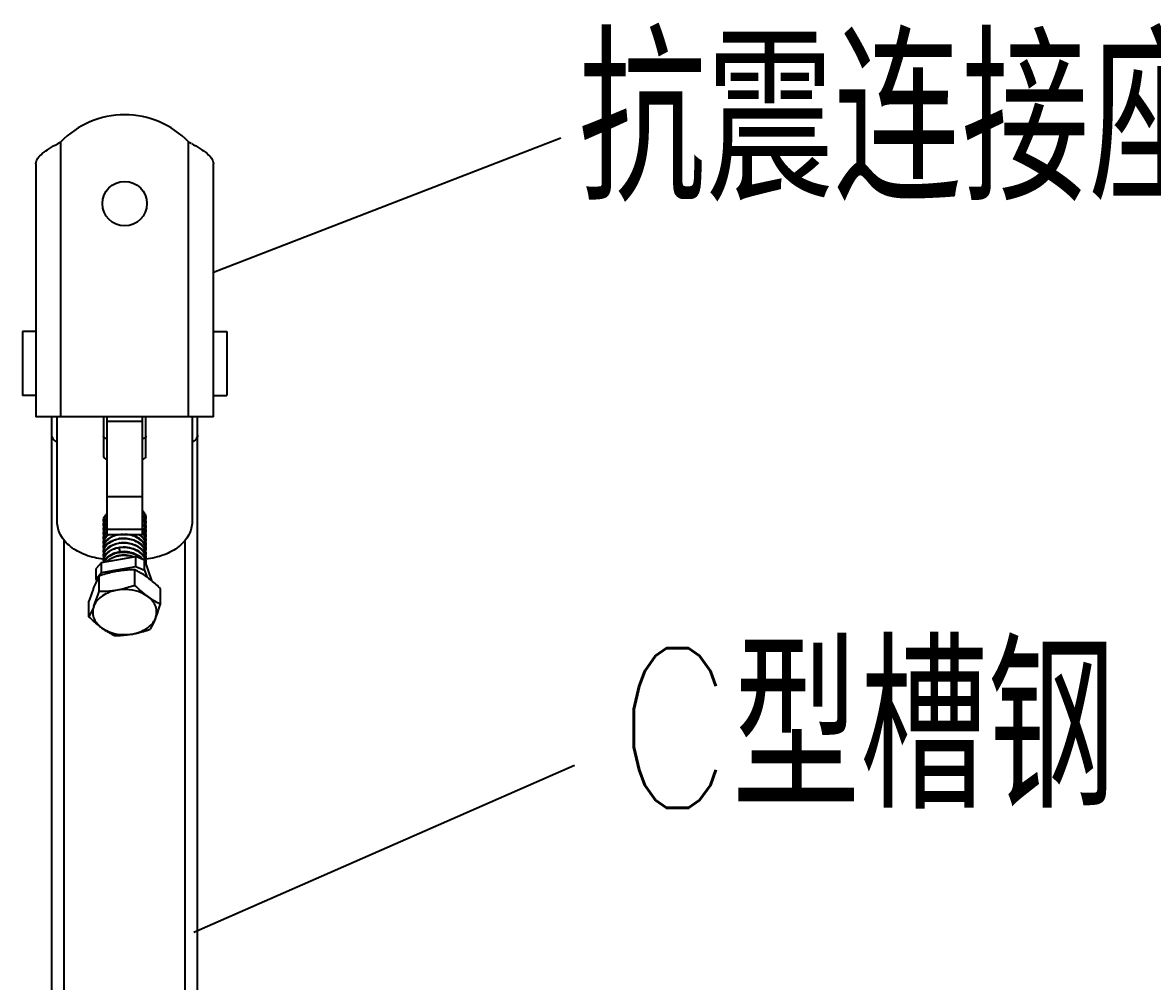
# Model space of a CAD drawing. Extents: x 27938 to 650306, y -92720 to 1524912.
# Drawn here: x 297439 to 300270, y 824615 to 827017 of the extents above; entities that cross this region are included whole.
import ezdxf

# ---------------------------------------------------------------- set-up
doc = ezdxf.new("R2010")
doc.units = 0
doc.header["$LTSCALE"] = 1000
doc.header["$MEASUREMENT"] = 0
doc.layers.add('W_DIM', color=4, linetype='Continuous')
doc.styles.get("Standard").update_dxf_attribs({"font": 'gbenor.shx', "bigfont": 'gbcbig.shx'})
doc.styles.add('wwp100', font='txt.shx', dxfattribs={"width": 0.7, "height": 400, "bigfont": 'hztxt.shx'})
doc.dimstyles.get("Standard").update_dxf_attribs({"dimtxt": 0.18, "dimasz": 0.18, "dimexe": 0.18, "dimexo": 0.0625, "dimgap": 0.09, "dimtad": 0, "dimtih": 1, "dimtoh": 1, "dimdec": 4, "dimzin": 0, "dimdsep": 46, "dimtxsty": 'Standard', "dimcen": 0.09, "dimadec": 0, "dimazin": 0, "dimtfac": 1, "dimtdec": 4, "dimtofl": 0, "dimtmove": 0, "dimatfit": 3, "dimfxl": 1, "dimtolj": 1, "dimtzin": 0, "dimarcsym": 0})

msp = doc.modelspace()

# ---------------------------------------------------------------- linework, layer by layer
at = {"linetype": 'Continuous'}
for p, q in [((297534.9, 826029.6), (297534.9, 826717.8)), ((297855.2, 826029.6), (297855.2, 826717.8)), ((297472.6, 826663.4), (297472.6, 826029.6)), ((297917.5, 826029.6), (297917.5, 826663.4)), ((297472.6, 826243.2), (297439.2, 826243.2)), ((297917.5, 826243.2), (297950.8, 826243.2)), ((297472.6, 826083), (297439.2, 826083)), ((297917.5, 826083), (297950.8, 826083)), ((297917.5, 826029.6), (297472.6, 826029.6)), ((297512.6, 823232.9), (297512.6, 826029.6)), ((297526, 825766.7), (297526, 826029.6)), ((297641.7, 826029.6), (297641.7, 825930.3)), ((297650.6, 826029.6), (297650.6, 825734.8)), ((297650.6, 826018.8), (297739.5, 826018.8)), ((297739.5, 825734.8), (297739.5, 826029.6)), ((297748.4, 825930.3), (297748.4, 826029.6)), ((297864.1, 826029.6), (297864.1, 825766.7)), ((297877.4, 823232.9), (297877.4, 826029.6)), ((297650.6, 825830.1), (297739.5, 825830.1)), ((297650.6, 825747.9), (297739.5, 825747.9)), ((297650.6, 825734.8), (297739.5, 825734.8)), ((297543.8, 823364.5), (297543.8, 825720.1)), ((297680.7, 825700.9), (297683, 825691.7)), ((297846.3, 823364.5), (297846.3, 825720.1)), ((297636.7, 825664.2), (297623.7, 825649)), ((297636.7, 825664.2), (297723, 825679.3)), ((297636.7, 825639), (297636.7, 825664.2)), ((297744.6, 825670.1), (297723, 825679.3)), ((297723, 825654.1), (297723, 825679.3)), ((297744.6, 825670.1), (297762.4, 825619.1)), ((297744.6, 825644.9), (297744.6, 825670.1)), ((297623.7, 825623.8), (297623.7, 825649)), ((297623.7, 825623.8), (297636.7, 825639)), ((297636.7, 825639), (297723, 825654.1)), ((297720.7, 825607.1), (297720.7, 825646.1)), ((297723, 825654.1), (297744.6, 825644.9)), ((297744.6, 825644.9), (297750.4, 825628.3)), ((297625.3, 825619.2), (297623.7, 825623.8)), ((297630.9, 825591.4), (297630.9, 825630.4)), ((297784.8, 825560), (297784.8, 825599)), ((297605.3, 825528.6), (297605.3, 825567.6))]:
    msp.add_line(p, q, dxfattribs=at)
for p, q in [((297439.2, 826243.2), (297439.2, 826083)), ((297950.8, 826243.2), (297950.8, 826083))]:
    msp.add_line(p, q)
msp.add_circle((297695, 826563.5), 55.6, dxfattribs=at)
for centre, radius, start, end in [((297695, 826563.5), 222.4, 43.9455, 136.0545), ((297701.2, 826405.1), 354.2, 117.9978, 119.2622), ((297688.9, 826405.1), 354.2, 60.7378, 62.0022), ((297708.4, 825765.7), 41.7, 41.2696, 41.5925), ((297708.7, 825767.4), 41.2, 39.7045, 41.528), ((297716.8, 825770.9), 31.7, 18.4603, 20.6754), ((297717.3, 825772.5), 31.1, 15.9619, 18.4588), ((297666, 825766), 24.3, 176.7735, 180.0108), ((297666.2, 825766), 24.6, 180.0526, 191.0446), ((297666, 825754.9), 24.3, 176.7894, 180.0075), ((297666.2, 825755), 24.5, 180.049, 190.9977), ((297676.5, 825750.3), 36.6, 135.4665, 138.8015), ((297676.5, 825739.3), 36.6, 135.4871, 138.7938), ((297676.5, 825728.3), 36.6, 135.4659, 138.8093), ((297709, 825723.6), 40.8, 38.3867, 41.6033), ((297708.7, 825721.9), 41.3, 39.969, 41.5624), ((297716.8, 825759.9), 31.7, 18.4602, 20.6744), ((297716.8, 825748.9), 31.7, 18.4602, 20.6742), ((297716.8, 825737.9), 31.7, 18.4603, 20.6751), ((297717.3, 825761.5), 31.1, 15.9611, 18.4587), ((297717.3, 825750.4), 31.1, 15.9615, 18.4587), ((297717.3, 825739.4), 31.1, 15.9624, 18.4588), ((297718.9, 825771.5), 29.5, 350.0725, 359.9827), ((297718.9, 825760.5), 29.5, 350.1241, 359.9724), ((297718.9, 825749.5), 29.5, 350.1633, 359.9862), ((297719.1, 825771.5), 29.3, 2.6981, 5.2477), ((297719.2, 825771.5), 29.2, 0.008, 2.6973), ((297719.2, 825760.4), 29.2, 359.9975, 2.695), ((297719.2, 825749.4), 29.2, 0.011, 2.6839), ((297666, 825743.9), 24.3, 176.785, 179.9983), ((297666.2, 825743.9), 24.6, 180.0405, 191.0531), ((297666, 825732.9), 24.3, 176.7769, 180.0081), ((297666.2, 825732.9), 24.5, 180.0497, 191.0016), ((297666, 825721.9), 24.3, 176.7867, 180.0021), ((297666.2, 825721.9), 24.5, 180.0437, 191.0051), ((297676.5, 825717.3), 36.6, 135.4702, 138.7951), ((297677.3, 825705.6), 37.7, 132.2645, 138.752), ((297679.7, 825703), 41.1, 129.2284, 132.3075), ((297692.1, 825666.3), 59.1, 98.9818, 101.0323), ((297709.2, 825711.3), 40.6, 37.6353, 41.5837), ((297716.8, 825726.9), 31.7, 18.4602, 20.6743), ((297716.8, 825715.9), 31.7, 18.4602, 20.6747), ((297717.3, 825728.4), 31.1, 15.9612, 18.4587), ((297717.3, 825717.4), 31.1, 15.9616, 18.4587), ((297718.9, 825738.4), 29.5, 350.0816, 359.9797), ((297718.9, 825727.4), 29.5, 350.141, 359.976), ((297719.1, 825738.4), 29.3, 2.6985, 5.2581), ((297719.2, 825738.4), 29.2, 0.005, 2.6978), ((297719.2, 825727.4), 29.2, 0.0011, 2.692), ((297666, 825710.9), 24.3, 176.7795, 180.0015), ((297666.2, 825710.9), 24.6, 180.0437, 191.062), ((297666, 825699.9), 24.3, 176.7801, 180.0075), ((297666.2, 825699.9), 24.5, 180.049, 190.9954), ((297692.2, 825655), 59.4, 99.0333, 99.9567), ((297692.6, 825651.3), 63.2, 82.211, 82.5185), ((297716.8, 825704.8), 31.7, 18.4603, 20.6749), ((297716.8, 825693.8), 31.7, 18.4602, 20.6741), ((297716.8, 825682.8), 31.7, 18.4602, 20.6754), ((297717.3, 825706.4), 31.1, 15.9612, 18.4587), ((297717.2, 825695.3), 31.3, 18.117, 18.456), ((297717.4, 825695.4), 31.1, 15.9641, 18.119), ((297717.3, 825684.4), 31.1, 15.9619, 18.4587), ((297718.9, 825716.4), 29.5, 350.0747, 359.9827), ((297719, 825705.4), 29.5, 350.395, 359.9755), ((297718.9, 825694.4), 29.5, 350.1504, 359.9814), ((297719.1, 825716.4), 29.3, 2.6886, 5.2518), ((297719.2, 825716.4), 29.2, 0.008, 2.6878), ((297719.2, 825705.4), 29.2, 0.0004, 2.6959), ((297719.2, 825694.4), 29.2, 0.0063, 2.6857), ((297666, 825688.9), 24.3, 176.7856, 179.9966), ((297666.2, 825688.9), 24.5, 180.0384, 191.0179), ((297666, 825677.9), 24.3, 176.7743, 180.0077), ((297666.2, 825677.9), 24.6, 180.0498, 191.0645), ((297666, 825666.9), 24.3, 176.7845, 184.2112), ((297692.2, 825620.6), 71.7, 97.4386, 99.2614), ((297692, 825633.9), 58.5, 100.5055, 101.18), ((297692.1, 825633.4), 59.1, 98.9052, 100.5042), ((297716.7, 825660.7), 31.8, 18.4202, 20.7394), ((297716.8, 825671.8), 31.7, 18.4602, 20.6746), ((297717.3, 825673.4), 31.1, 15.9611, 18.4587), ((297717.4, 825662.4), 31.1, 15.8298, 18.459), ((297718.9, 825683.4), 29.5, 350.0711, 359.9827), ((297718.9, 825672.4), 29.5, 350.1078, 359.9722), ((297719.1, 825683.4), 29.3, 2.6938, 5.2451), ((297719, 825661.3), 29.4, 2.8574, 5.2194), ((297719.2, 825683.4), 29.2, 0.008, 2.693), ((297719.2, 825672.4), 29.2, 359.9973, 2.6949), ((297719, 825661.3), 29.4, 0.0081, 2.8567), ((297719, 825661.3), 29.4, 356.5315, 0.0065)]:
    msp.add_arc(centre, radius, start, end, dxfattribs=at)
for points, knots in [([(297472.6, 826663.4), (297472.6, 826673.3), (297486.3, 826688.3), (297507, 826702.1), (297520.7, 826710), (297528, 826714.1)], [0, 0, 0, 0, 0.388881, 0.673899, 1, 1, 1, 1]), ([(297862.1, 826714.1), (297869.4, 826710), (297883.1, 826702.1), (297903.8, 826688.3), (297917.5, 826673.3), (297917.5, 826663.4)], [0, 0, 0, 0, 0.326101, 0.611119, 1, 1, 1, 1]), ([(297525.9, 825965.7), (297522.2, 825967.6), (297515.6, 825972.4), (297512.6, 825980.2), (297512.6, 825983.8)], [0, 0, 0, 0, 0.538137, 1, 1, 1, 1]), ([(297650.6, 825974.3), (297648.4, 825974.3), (297644.3, 825975.2), (297641.7, 825978.9), (297641.7, 825980.6)], [0, 0, 0, 0, 0.559761, 1, 1, 1, 1]), ([(297748.4, 825980.6), (297748.4, 825978.9), (297745.8, 825975.2), (297741.7, 825974.3), (297739.5, 825974.3)], [0, 0, 0, 0, 0.440239, 1, 1, 1, 1]), ([(297877.4, 825983.8), (297877.4, 825980.2), (297874.5, 825972.4), (297867.9, 825967.6), (297864.2, 825965.7)], [0, 0, 0, 0, 0.461863, 1, 1, 1, 1]), ([(297641.7, 825930.3), (297641.7, 825928.6), (297644.3, 825924.8), (297648.4, 825924), (297650.6, 825924)], [0, 0, 0, 0, 0.440239, 1, 1, 1, 1]), ([(297739.5, 825924), (297741.7, 825924), (297745.8, 825924.8), (297748.4, 825928.6), (297748.4, 825930.3)], [0, 0, 0, 0, 0.559761, 1, 1, 1, 1]), ([(297641.7, 825767.3), (297641.7, 825770.8), (297643.3, 825778.2), (297647.7, 825784.3), (297650.4, 825787)], [0, 0, 0, 0, 0.479607, 1, 1, 1, 1]), ([(297650.4, 825785.7), (297647.9, 825783.1), (297643.7, 825777.5), (297641.9, 825770.6), (297641.7, 825767.3)], [0, 0, 0, 0, 0.520009, 1, 1, 1, 1]), ([(297739.6, 825783.7), (297740.4, 825782.7), (297743.4, 825779), (297745.7, 825774.7), (297746.9, 825771.3)], [0, 0, 0, 0, 0.25985, 1, 1, 1, 1]), ([(297746.5, 825771.1), (297746.1, 825772.1), (297744.3, 825776.1), (297741.8, 825779.8), (297739.6, 825782.3)], [0, 0, 0, 0, 0.242549, 1, 1, 1, 1]), ([(297746.5, 825782.1), (297746.1, 825783.1), (297744.4, 825787.1), (297741.9, 825790.7), (297739.7, 825793.2)], [0, 0, 0, 0, 0.242679, 1, 1, 1, 1]), ([(297740.4, 825793.7), (297741.2, 825792.8), (297743.8, 825789.3), (297745.8, 825785.4), (297746.9, 825782.3)], [0, 0, 0, 0, 0.25881, 1, 1, 1, 1]), ([(297642.2, 825673.1), (297626.7, 825674.6), (297597.1, 825681), (297559.1, 825701.5), (297532.7, 825730.8), (297526, 825755.3), (297526, 825766.7)], [0, 0, 0, 0, 0.288185, 0.553327, 0.788006, 1, 1, 1, 1]), ([(297650.4, 825774.6), (297647.9, 825772.1), (297643.7, 825766.4), (297641.9, 825759.6), (297641.7, 825756.3)], [0, 0, 0, 0, 0.519993, 1, 1, 1, 1]), ([(297641.7, 825756.3), (297641.7, 825759.5), (297643, 825766.2), (297646.7, 825771.9), (297649, 825774.5)], [0, 0, 0, 0, 0.482588, 1, 1, 1, 1]), ([(297650.4, 825763.6), (297647.9, 825761.1), (297643.7, 825755.4), (297641.9, 825748.6), (297641.7, 825745.3)], [0, 0, 0, 0, 0.52002, 1, 1, 1, 1]), ([(297641.7, 825745.3), (297641.7, 825748.5), (297643, 825755.2), (297646.7, 825760.9), (297649, 825763.4)], [0, 0, 0, 0, 0.482583, 1, 1, 1, 1]), ([(297650.4, 825752.6), (297647.9, 825750.1), (297643.7, 825744.4), (297641.9, 825737.6), (297641.7, 825734.3)], [0, 0, 0, 0, 0.520002, 1, 1, 1, 1]), ([(297641.7, 825734.3), (297641.7, 825737.5), (297643, 825744.2), (297646.7, 825749.9), (297649, 825752.4)], [0, 0, 0, 0, 0.482587, 1, 1, 1, 1]), ([(297746.5, 825749.1), (297746.1, 825750.1), (297744.3, 825754.1), (297741.8, 825757.8), (297739.5, 825760.3)], [0, 0, 0, 0, 0.242544, 1, 1, 1, 1]), ([(297739.6, 825772.7), (297740.4, 825771.7), (297743.4, 825768), (297745.7, 825763.7), (297746.9, 825760.3)], [0, 0, 0, 0, 0.25988, 1, 1, 1, 1]), ([(297746.5, 825760.1), (297746.1, 825761.1), (297744.3, 825765.1), (297741.8, 825768.8), (297739.6, 825771.3)], [0, 0, 0, 0, 0.242552, 1, 1, 1, 1]), ([(297739.6, 825761.7), (297740.4, 825760.7), (297743.4, 825757), (297745.7, 825752.7), (297746.9, 825749.3)], [0, 0, 0, 0, 0.259876, 1, 1, 1, 1]), ([(297741, 825748.9), (297741.7, 825748.1), (297744.1, 825744.8), (297745.9, 825741.1), (297746.9, 825738.3)], [0, 0, 0, 0, 0.258068, 1, 1, 1, 1]), ([(297864.1, 825766.7), (297864.1, 825755.3), (297857.4, 825731), (297831.2, 825701.7), (297793.3, 825681.2), (297763.8, 825674.6), (297748.4, 825673.2)], [0, 0, 0, 0, 0.212085, 0.446759, 0.711828, 1, 1, 1, 1]), ([(297650.4, 825741.6), (297647.9, 825739.1), (297643.7, 825733.4), (297641.9, 825726.6), (297641.7, 825723.3)], [0, 0, 0, 0, 0.520001, 1, 1, 1, 1]), ([(297641.7, 825723.3), (297641.7, 825726.5), (297643, 825733.2), (297646.7, 825738.8), (297649, 825741.4)], [0, 0, 0, 0, 0.482586, 1, 1, 1, 1]), ([(297655.4, 825734.9), (297651.6, 825732.1), (297645, 825725.5), (297641.9, 825716.5), (297641.7, 825712.3)], [0, 0, 0, 0, 0.52908, 1, 1, 1, 1]), ([(297690.1, 825734.9), (297683.9, 825734.7), (297672, 825732.8), (297656.4, 825725.7), (297645.2, 825715), (297641.9, 825705.7), (297641.7, 825701.3)], [0, 0, 0, 0, 0.291873, 0.559175, 0.79302, 1, 1, 1, 1]), ([(297641.7, 825712.3), (297641.7, 825715.5), (297643, 825722.2), (297646.7, 825727.8), (297649, 825730.4)], [0, 0, 0, 0, 0.482585, 1, 1, 1, 1]), ([(297746.5, 825694), (297744.7, 825698.7), (297738.6, 825707.7), (297724.7, 825717.4), (297707.5, 825723.2), (297688.9, 825724.6), (297671.1, 825721.5), (297655.9, 825714.3), (297645.1, 825703.7), (297641.9, 825694.6), (297641.7, 825690.2)], [0, 0, 0, 0, 0.114222, 0.241564, 0.380183, 0.523375, 0.662466, 0.789658, 0.901085, 1, 1, 1, 1]), ([(297649, 825719.4), (297650.7, 825721.3), (297659, 825729), (297670, 825733.3), (297678.5, 825735)], [0, 0, 0, 0, 0.228177, 1, 1, 1, 1]), ([(297649, 825708.4), (297654.9, 825715.1), (297668, 825722.2), (297687, 825725.6), (297702.7, 825725.2), (297717.7, 825721.5), (297730.9, 825714.9), (297741.2, 825705.8), (297745.6, 825698.1), (297746.9, 825694.2)], [0, 0, 0, 0, 0.235001, 0.369196, 0.507414, 0.643709, 0.772807, 0.891505, 1, 1, 1, 1]), ([(297682.9, 825724.8), (297684.8, 825725.1), (297692.5, 825725.9), (297700.4, 825725.3), (297706.1, 825724.1)], [0, 0, 0, 0, 0.247797, 1, 1, 1, 1]), ([(297746.5, 825705), (297744.8, 825709.4), (297739.2, 825717.9), (297726.6, 825727.4), (297710.8, 825733.4), (297699.2, 825734.9), (297693.3, 825734.9)], [0, 0, 0, 0, 0.218898, 0.461373, 0.725247, 1, 1, 1, 1]), ([(297706.8, 825735), (297711.5, 825734), (297720.5, 825731.4), (297732.4, 825724.8), (297741.7, 825716.1), (297745.6, 825708.9), (297746.9, 825705.2)], [0, 0, 0, 0, 0.276521, 0.537648, 0.778453, 1, 1, 1, 1]), ([(297746.5, 825716), (297745.1, 825719.7), (297740.7, 825727), (297734.3, 825732.5), (297730.7, 825734.9)], [0, 0, 0, 0, 0.478395, 1, 1, 1, 1]), ([(297732.8, 825734.9), (297736, 825732.4), (297741.8, 825726.9), (297745.7, 825719.8), (297746.9, 825716.3)], [0, 0, 0, 0, 0.520421, 1, 1, 1, 1]), ([(297739.6, 825739.6), (297740.4, 825738.7), (297743.4, 825735), (297745.7, 825730.6), (297746.9, 825727.3)], [0, 0, 0, 0, 0.259878, 1, 1, 1, 1]), ([(297746.5, 825738.1), (297746.1, 825739), (297744.5, 825742.7), (297742.3, 825746.1), (297740.3, 825748.4)], [0, 0, 0, 0, 0.243219, 1, 1, 1, 1]), ([(297746.5, 825727), (297746.2, 825727.8), (297744.8, 825731), (297742.9, 825734), (297741.3, 825736.1)], [0, 0, 0, 0, 0.244171, 1, 1, 1, 1]), ([(297641.7, 825701.3), (297641.7, 825704.5), (297643, 825711.1), (297646.7, 825716.8), (297649, 825719.4)], [0, 0, 0, 0, 0.482588, 1, 1, 1, 1]), ([(297746.5, 825683), (297744.7, 825687.7), (297738.6, 825696.7), (297724.7, 825706.4), (297707.5, 825712.2), (297688.9, 825713.6), (297671.1, 825710.5), (297655.9, 825703.3), (297645.1, 825692.7), (297641.9, 825683.6), (297641.7, 825679.2)], [0, 0, 0, 0, 0.11422, 0.241557, 0.38018, 0.523371, 0.662464, 0.789655, 0.901082, 1, 1, 1, 1]), ([(297641.7, 825690.3), (297641.7, 825693.5), (297643, 825700.1), (297646.7, 825705.8), (297649, 825708.4)], [0, 0, 0, 0, 0.482586, 1, 1, 1, 1]), ([(297680.7, 825700.9), (297675.5, 825700.1), (297665.7, 825697.4), (297653.1, 825690), (297644.4, 825680.1), (297641.9, 825672.1), (297641.7, 825668.2)], [0, 0, 0, 0, 0.290521, 0.554658, 0.788516, 1, 1, 1, 1]), ([(297641.7, 825679.2), (297641.7, 825682.4), (297643, 825689.1), (297646.7, 825694.8), (297649, 825697.4)], [0, 0, 0, 0, 0.482586, 1, 1, 1, 1]), ([(297649, 825697.4), (297654.8, 825704.1), (297668, 825711.2), (297687, 825714.6), (297702.7, 825714.2), (297717.7, 825710.5), (297730.9, 825703.9), (297741.2, 825694.8), (297745.6, 825687.1), (297746.9, 825683.2)], [0, 0, 0, 0, 0.234995, 0.369193, 0.507415, 0.643708, 0.772808, 0.891506, 1, 1, 1, 1]), ([(297649, 825686.4), (297650.7, 825688.4), (297659.6, 825696.5), (297671.4, 825700.8), (297680.4, 825702.3)], [0, 0, 0, 0, 0.22749, 1, 1, 1, 1]), ([(297679.5, 825702.1), (297681.8, 825702.6), (297690.9, 825704), (297700.4, 825703.4), (297707.2, 825701.8)], [0, 0, 0, 0, 0.246468, 1, 1, 1, 1]), ([(297680.4, 825702.3), (297687.4, 825703.4), (297701.7, 825703.7), (297721.7, 825698.4), (297738, 825688), (297745.1, 825677.6), (297746.9, 825672.2)], [0, 0, 0, 0, 0.271171, 0.538307, 0.783282, 1, 1, 1, 1]), ([(297746.4, 825672), (297744.5, 825677.2), (297737.3, 825687.2), (297721.1, 825697.2), (297701.5, 825702.3), (297687.5, 825702.1), (297680.7, 825700.9)], [0, 0, 0, 0, 0.217951, 0.46337, 0.729831, 1, 1, 1, 1]), ([(297682.8, 825713.7), (297684.3, 825714), (297690.3, 825714.7), (297696.4, 825714.5), (297700.8, 825714)], [0, 0, 0, 0, 0.247252, 1, 1, 1, 1]), ([(297683, 825691.6), (297694, 825693.1), (297715.7, 825691.3), (297735, 825679.6), (297741.2, 825671.7)], [0, 0, 0, 0, 0.526254, 1, 1, 1, 1]), ([(297683, 825691.7), (297684.9, 825692), (297692.9, 825692.9), (297701, 825692.2), (297706.8, 825690.9)], [0, 0, 0, 0, 0.247915, 1, 1, 1, 1]), ([(297641.7, 825668.2), (297641.7, 825671.4), (297643, 825678.1), (297646.7, 825683.8), (297649, 825686.4)], [0, 0, 0, 0, 0.482589, 1, 1, 1, 1]), ([(297643, 825665.4), (297643.3, 825666.2), (297644.8, 825669.8), (297647, 825673.1), (297649, 825675.4)], [0, 0, 0, 0, 0.241445, 1, 1, 1, 1]), ([(297736.5, 825673.7), (297730, 825679.8), (297717.3, 825686.3), (297699.2, 825689.8), (297684.9, 825689.8), (297671.3, 825687.1), (297656.2, 825680.8), (297647, 825672.2), (297644, 825665.5)], [0, 0, 0, 0, 0.255096, 0.39268, 0.530602, 0.663916, 0.788307, 1, 1, 1, 1]), ([(297649, 825675.4), (297650.7, 825677.4), (297659.7, 825685.5), (297671.6, 825689.8), (297680.7, 825691.3)], [0, 0, 0, 0, 0.227377, 1, 1, 1, 1]), ([(297650.3, 825666.7), (297658, 825674.7), (297675.4, 825682), (297699.1, 825683), (297711.6, 825680.5), (297717.5, 825678.4)], [0, 0, 0, 0, 0.470214, 0.736055, 1, 1, 1, 1]), ([(297665.7, 825677.1), (297669.5, 825679.1), (297686.5, 825685.4), (297706.2, 825684), (297718.9, 825678.6)], [0, 0, 0, 0, 0.239303, 1, 1, 1, 1]), ([(297675.8, 825642.4), (297672, 825641.7), (297656.8, 825638.7), (297641.9, 825634.2), (297630.9, 825630.4)], [0, 0, 0, 0, 0.248499, 1, 1, 1, 1]), ([(297720.7, 825646.1), (297717, 825646.1), (297702, 825645.8), (297687, 825644.3), (297675.8, 825642.4)], [0, 0, 0, 0, 0.246121, 1, 1, 1, 1]), ([(297752.8, 825626.7), (297750.1, 825628.6), (297739.9, 825635.8), (297729, 825642), (297720.7, 825646.1)], [0, 0, 0, 0, 0.263099, 1, 1, 1, 1]), ([(297630.9, 825630.4), (297629.9, 825628.4), (297625.2, 825619.5), (297621.1, 825610.3), (297618.1, 825603.1)], [0, 0, 0, 0, 0.226572, 1, 1, 1, 1]), ([(297720.7, 825607.1), (297717, 825605.9), (297702.3, 825601), (297687.2, 825597.2), (297675.8, 825595.2)], [0, 0, 0, 0, 0.251163, 1, 1, 1, 1]), ([(297752.8, 825579.5), (297750, 825581.5), (297738.8, 825590.1), (297728.4, 825599.6), (297720.7, 825607.1)], [0, 0, 0, 0, 0.240981, 1, 1, 1, 1]), ([(297784.8, 825599), (297782.2, 825601.6), (297772, 825611.3), (297761.2, 825620.5), (297752.8, 825626.7)], [0, 0, 0, 0, 0.257895, 1, 1, 1, 1]), ([(297618.1, 825603.1), (297617, 825600.4), (297612.4, 825588.7), (297608.3, 825576.8), (297605.3, 825567.6)], [0, 0, 0, 0, 0.233658, 1, 1, 1, 1]), ([(297675.8, 825595.2), (297669.2, 825594), (297656.5, 825590.6), (297639.6, 825581.9), (297626.2, 825570.4), (297620.1, 825560.8), (297618.1, 825555.9)], [0, 0, 0, 0, 0.27851, 0.540172, 0.780428, 1, 1, 1, 1]), ([(297618.1, 825555.9), (297619.2, 825558.7), (297623.8, 825570.4), (297627.9, 825582.3), (297630.9, 825591.4)], [0, 0, 0, 0, 0.233658, 1, 1, 1, 1]), ([(297675.8, 825595.2), (297672.1, 825594.5), (297657.2, 825592.3), (297642.1, 825591.5), (297630.9, 825591.4)], [0, 0, 0, 0, 0.254083, 1, 1, 1, 1]), ([(297752.8, 825579.5), (297747.7, 825583.2), (297724.3, 825596.1), (297695.8, 825598.7), (297675.8, 825595.2)], [0, 0, 0, 0, 0.235366, 1, 1, 1, 1]), ([(297772, 825524.5), (297773.9, 825529.1), (297776.1, 825539.1), (297773.5, 825554.4), (297765.5, 825568.5), (297757.4, 825576.1), (297752.8, 825579.5)], [0, 0, 0, 0, 0.238229, 0.47528, 0.726056, 1, 1, 1, 1]), ([(297752.8, 825579.5), (297755.4, 825577.5), (297765.6, 825570.3), (297776.5, 825564.1), (297784.8, 825560)], [0, 0, 0, 0, 0.263099, 1, 1, 1, 1]), ([(297618.1, 825555.9), (297617.1, 825553.4), (297613.1, 825544.1), (297608.7, 825535), (297605.3, 825528.6)], [0, 0, 0, 0, 0.275005, 1, 1, 1, 1]), ([(297618.1, 825555.9), (297616.2, 825551.3), (297614, 825541.4), (297616.5, 825526), (297624.6, 825512), (297632.7, 825504.4), (297637.3, 825501)], [0, 0, 0, 0, 0.238229, 0.47528, 0.726056, 1, 1, 1, 1]), ([(297772, 825524.5), (297773.1, 825527.2), (297777.7, 825538.9), (297781.8, 825550.8), (297784.8, 825560)], [0, 0, 0, 0, 0.233658, 1, 1, 1, 1]), ([(297637.3, 825501), (297634.6, 825503), (297623.4, 825511.6), (297613, 825521.1), (297605.3, 825528.6)], [0, 0, 0, 0, 0.240981, 1, 1, 1, 1]), ([(297714.3, 825485.3), (297720.9, 825486.4), (297733.6, 825489.9), (297750.5, 825498.5), (297763.9, 825510), (297770, 825519.6), (297772, 825524.5)], [0, 0, 0, 0, 0.27851, 0.540172, 0.780428, 1, 1, 1, 1]), ([(297772, 825524.5), (297770.9, 825521.9), (297767, 825512.7), (297762.6, 825503.6), (297759.1, 825497.2)], [0, 0, 0, 0, 0.275005, 1, 1, 1, 1]), ([(297637.3, 825501), (297640, 825499), (297650.2, 825491.8), (297661.1, 825485.6), (297669.4, 825481.5)], [0, 0, 0, 0, 0.263099, 1, 1, 1, 1]), ([(297637.3, 825501), (297642.4, 825497.3), (297665.8, 825484.3), (297694.3, 825481.8), (297714.3, 825485.3)], [0, 0, 0, 0, 0.235366, 1, 1, 1, 1]), ([(297714.3, 825485.3), (297718.1, 825485.9), (297733.3, 825489), (297748.1, 825493.4), (297759.1, 825497.2)], [0, 0, 0, 0, 0.248499, 1, 1, 1, 1]), ([(297669.4, 825481.5), (297673.1, 825481.5), (297688.1, 825481.8), (297703.1, 825483.3), (297714.3, 825485.3)], [0, 0, 0, 0, 0.246121, 1, 1, 1, 1])]:
    msp.add_open_spline(points, degree=3, knots=knots, dxfattribs=at)
for points in [[(297748.3, 825774.1), (297748.1, 825776.4), (297747.6, 825778.7), (297746.9, 825780.9)], [(297747.3, 825781), (297748, 825778.4), (297748.4, 825775.6), (297748.4, 825772.8)], [(297748.4, 825761.8), (297748.3, 825764.6), (297747.7, 825767.3), (297746.9, 825769.9)], [(297748.4, 825750.8), (297748.3, 825753.6), (297747.7, 825756.3), (297746.9, 825758.9)], [(297747.3, 825770), (297748, 825767.4), (297748.4, 825764.6), (297748.4, 825761.8)], [(297747.3, 825759), (297748, 825756.3), (297748.4, 825753.6), (297748.4, 825750.8)], [(297748.3, 825741.1), (297748.1, 825743.4), (297747.6, 825745.7), (297746.9, 825747.9)], [(297748.4, 825728.8), (297748.3, 825731.5), (297747.7, 825734.3), (297746.9, 825736.9)], [(297748.3, 825719.1), (297748.1, 825721.4), (297747.6, 825723.7), (297746.9, 825725.9)], [(297747.3, 825748), (297748, 825745.3), (297748.4, 825742.6), (297748.4, 825739.8)], [(297747.3, 825737), (297748, 825734.3), (297748.4, 825731.5), (297748.4, 825728.8)], [(297747.3, 825726), (297748, 825723.3), (297748.4, 825720.5), (297748.4, 825717.8)], [(297748.4, 825706.8), (297748.3, 825709.5), (297747.7, 825712.3), (297746.9, 825714.9)], [(297748.4, 825695.8), (297748.3, 825698.5), (297747.7, 825701.3), (297746.9, 825703.9)], [(297748.3, 825686.1), (297748.1, 825688.4), (297747.6, 825690.7), (297746.9, 825692.9)], [(297747.3, 825715), (297748, 825712.3), (297748.4, 825709.5), (297748.4, 825706.8)], [(297747.3, 825704), (297748, 825701.3), (297748.4, 825698.5), (297748.4, 825695.8)], [(297747.3, 825692.9), (297748, 825690.3), (297748.4, 825687.5), (297748.4, 825684.8)], [(297748.4, 825673.7), (297748.3, 825676.5), (297747.7, 825679.2), (297746.9, 825681.9)], [(297748.3, 825663.9), (297748.1, 825666.3), (297747.6, 825668.6), (297746.9, 825670.8)], [(297747.3, 825681.9), (297748, 825679.3), (297748.4, 825676.5), (297748.4, 825673.7)], [(297747.3, 825670.9), (297748, 825668.2), (297748.4, 825665.5), (297748.4, 825662.7)]]:
    msp.add_open_spline(points, degree=3, dxfattribs=at)

# ---------------------------------------------------------------- texts
at = {"layer": 'W_DIM', "color": 7, "style": 'wwp100', "width": 0.8}
for s, p in [('抗震连接座A', (298831.8, 826571)), ('C型槽钢', (298929.6, 825049.6))]:
    msp.add_text(s, height=400, dxfattribs=at).set_placement(p)

# ---------------------------------------------------------------- leaders
at = {"layer": 'W_DIM', "color": 7}
for points in [[(297917.5, 826391.8), (298787.6, 826728)], [(297868.3, 824738.7), (298822, 825156.8)]]:
    msp.add_leader(points, dimstyle='Standard', override={"dimgap": 20}, dxfattribs=at)

doc.saveas('drawing.dxf')
